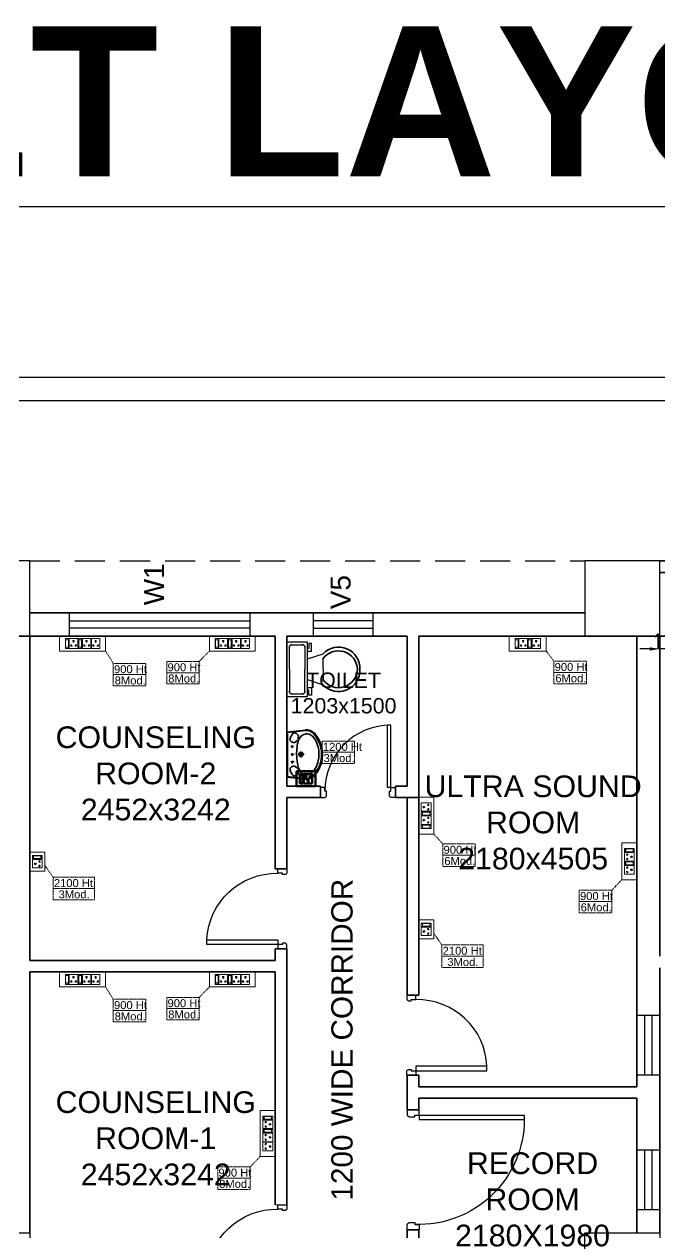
# Model space of a CAD drawing. Extents: x 3505867 to 3988380, y -625948 to -590408.
# Drawn here: x 3625760 to 3632112, y -602488 to -590408 of the extents above; entities that cross this region are included whole.
import ezdxf
from ezdxf.enums import TextEntityAlignment as Align

# ---------------------------------------------------------------- set-up
doc = ezdxf.new("R2010")
doc.units = 0
doc.header["$LTSCALE"] = 6
doc.header["$MEASUREMENT"] = 0
for name, pattern in [('1', [0]), ('CONTINIOUS', [0]), ('DASHED2', [0.375, 0.25, -0.125]), ('HIDDEN', [0.375, 0.25, -0.125])]:
    doc.linetypes.add(name, pattern=pattern)
doc.layers.get('0').update_dxf_attribs({"linetype": 'CONTINUOUS'})
doc.layers.get('Defpoints').update_dxf_attribs({"linetype": 'CONTINUOUS'})
doc.layers.add('CFT_LOOPING', color=7, linetype='1', lineweight=0, true_color=0xd6d600)
for name, color, linetype in [('Chajja', 7, 'CONTINUOUS'), ('COL', 5, 'CONTINUOUS'), ('DIM', 7, 'CONTINUOUS'), ('DOOR', 44, 'CONTINUOUS'), ('ELE-8M 6-16A UPS SOCKET', 223, 'CONTINUOUS'), ('JOINERY', 7, 'CONTINUOUS'), ('TEXT', 5, 'CONTINUOUS'), ('TITLE', 7, 'CONTINUOUS'), ('Window', 161, 'CONTINUOUS')]:
    doc.layers.add(name, color=color, linetype=linetype)
for name, color, linetype, lineweight in [('ELE-1 NO 6-16A RAW POWER SOCKET', 1, 'CONTINUOUS', 0), ('ELE-2NOS OF 6-16 RAW POWER SOCKET', 1, 'CONTINUOUS', 20), ('ELE-3NOS 6-16A POWER SOCKET', 5, 'CONTINUOUS', 25), ('ELE-CABLE TRAY', 31, 'CONTINUOUS', 18), ('ELE. 2N0S OF 6-16 UPS SOCKETS', 191, 'CONTINUOUS', 15), ('WALL', 10, 'CONTINUOUS', 35)]:
    doc.layers.add(name, color=color, linetype=linetype, lineweight=lineweight)
doc.layers.add('ELE-6A AC SOCKET', color=7, linetype='CONTINUOUS', true_color=0x00ceb6)
doc.styles.add('ARIAL', font='')
doc.styles.add('ROMANS', font='romans.shx')
doc.styles.get("Standard").update_dxf_attribs({"font": 'SIMPLEX'})
doc.styles.add('T 1-25', font='segoeui.ttf', dxfattribs={"width": 0.8, "height": 50})
doc.styles.get('ARIAL').set_extended_font_data('Arial')
doc.dimstyles.new('D 1-25', dxfattribs={"dimtxt": 50, "dimasz": 12.5, "dimexe": 0, "dimexo": 10, "dimgap": 0, "dimtad": 0, "dimdec": 0, "dimzin": 0, "dimdsep": 46, "dimtxsty": 'T 1-25', "dimblk": 'ARCHTICK', "dimcen": 5, "dimclrd": 256, "dimclre": 256, "dimclrt": 256, "dimadec": 0, "dimazin": 0, "dimtfac": 50, "dimtdec": 0, "dimtmove": 1, "dimatfit": 2, "dimfxl": 1, "dimtolj": 1, "dimtzin": 0, "dimarcsym": 0})

# ---------------------------------------------------------------- blocks, each defined once
blk = doc.blocks.new('Z$W@#1841')
at = {"layer": 'DOOR'}
blk.add_lwpolyline([(482, 633), (482, -167), (533, -167), (533, 633)], close=True, dxfattribs=at)
for points in [[(-254, -218), (-268, -218), (-268, -167), (-317, -167), (-317, -267), (-268, -267), (-268, -265, 0.414214), (-256, -254), (-254, -254)], [(519, -218), (533, -218), (533, -167), (583, -167), (583, -267), (533, -267), (533, -265, -0.414214), (522, -254), (519, -254)]]:
    blk.add_lwpolyline(points, format="xyb", close=True, dxfattribs=at)
at = {"layer": 'DOOR', "color": 145}
blk.add_arc((518, -152), 786, 92.6177, 181.1129, dxfattribs=at)
blk = doc.blocks.new('750')
at = {"layer": 'DOOR'}
for p, q in [((-50, 705), (-47.5, 705)), ((-35, 690), (-35, 692.5)), ((-50, 45), (-47.5, 45)), ((-35, 60), (-35, 57.5)), ((50, 45), (50, 80)), ((50, 80), (675, 80)), ((50, 45), (675, 45)), ((675, 45), (675, 80))]:
    blk.add_line(p, q, dxfattribs=at)
for points in [[(15, 690), (15, 705), (50, 705), (50, 750), (-50, 750), (-50, 705)], [(-35, 690), (15, 690)], [(15, 60), (15, 45), (50, 45), (50, 0), (-50, 0), (-50, 45)], [(-35, 60), (15, 60)]]:
    blk.add_lwpolyline(points, dxfattribs=at)
for centre, start, end in [((-35, 705), 180, 270), ((-35, 45), 90, 180)]:
    blk.add_arc(centre, 12.5, start, end, dxfattribs=at)
at = {"layer": 'DOOR', "color": 145}
blk.add_arc((15, 45), 660, 0, 90, dxfattribs=at)
blk = doc.blocks.new('A$C19B8274B')
at = {"layer": 'DOOR'}
for p, q in [((-45, 925), (-80, 925)), ((-80, 50), (-80, 925)), ((-45, 50), (-45, 925)), ((-45, 50), (-80, 50)), ((-955, -50), (-955, -47.5)), ((-940, -35), (-942.5, -35)), ((-60, -35), (-57.5, -35)), ((-45, -50), (-45, -47.5))]:
    blk.add_line(p, q, dxfattribs=at)
for points in [[(-940, 15), (-955, 15), (-955, 50), (-1000, 50), (-1000, -50), (-955, -50)], [(-940, -35), (-940, 15)], [(-60, 15), (-45, 15), (-45, 50), (0, 50), (0, -50), (-45, -50)], [(-60, -35), (-60, 15)]]:
    blk.add_lwpolyline(points, dxfattribs=at)
at = {"layer": 'DOOR', "color": 145}
blk.add_arc((-80, 50), 875, 90, 182.29244, dxfattribs=at)
at = {"layer": 'DOOR'}
for centre, start, end in [((-955, -35), 270, 0), ((-45, -35), 180, 270)]:
    blk.add_arc(centre, 12.5, start, end, dxfattribs=at)
blk = doc.blocks.new('u46')
at = {"color": 8, "lineweight": 25}
for p, q in [((-10, 228), (175, 249)), ((-10, 220), (181, 242)), ((-1, -209), (1, 209)), ((57, 81), (29, 81)), ((62, 2), (29, 2)), ((44, 93), (44, 67)), ((44, 14), (44, -13)), ((163, 3), (102, 3)), ((133, -27), (133, 33)), ((62, -73), (29, -73)), ((44, -61), (44, -87)), ((-10, -216), (181, -238)), ((-10, -224), (175, -245))]:
    blk.add_line(p, q, dxfattribs=at)
at = {"color": 8, "extrusion": (0, 0, -1)}
for centre, major_axis, start_param, end_param in [((188, 150), (0, 99.5), -0.132539, 0.848731), ((186, 148), (0.1, 94.4), -0.049658, 0.838116), ((56, 154), (0, 34), 4.33982, 5.202657), ((65, 170), (0.3, 49.2), 3.359735, 4.09512), ((145, 128), (1, 126), -1.238036, -0.892193), ((66, 199), (0, 20.7), -1.101507, 0.481509), ((62, 153), (0, 31.9), 2.620328, 3.422401), ((57, 163), (-0.3, 56.9), 0.324902, 0.965135), ((104, 118), (-0.2, 26.8), -1.278641, -0.487266), ((96, 136), (0, 7.39), -0.727724, 1.373337), ((208, 103), (0, 110), -1.431017, -0.436146), ((110, 167), (-6.08, 6.08), 4.867594, 6.265028), ((110, 165), (5.47, 5.47), 2.097053, 3.541809), ((90, 185), (0, 17.9), 0.880684, 2.260744), ((190, 138), (0, 70.9), -0.405199, 0.56573), ((154, 79), (0, 140), 0.557563, 1.193786), ((57, 20), (0, 275), 0.806541, 1.180915), ((50, 14), (0, 294), 0.809856, 1.41441), ((13, 7), (0, 298), 1.141495, 1.637774), ((35, 3), (0, 303), 1.155365, 1.952189), ((44, 81), (0.02, 6.43), 3.139035, 9.42222), ((44, 2), (0.08, 6.43), 3.12883, 9.412015), ((820, -1), (0, 732), -1.56667, -1.474079), ((888, 37), (1, 801), 4.558159, 4.668067), ((387, 48), (0, 296), -1.495794, -1.328336), ((133, 3), (0, 21.6), 3.141254, 9.424439), ((133, 3), (-0.1, 15.5), 3.145308, 9.428493), ((133, 3), (0, 10.9), 3.142047372431534, 9.42523267961112), ((72, -2), (0, 274), 1.346594, 1.865175), ((65, -164), (0.1, 49.2), -0.960797, -0.225412), ((44, -73), (0.02, 6.43), 3.139035, 9.42222), ((62, -147), (-0.1, 31.9), -0.276767, 0.525307), ((104, -111), (0.2, 26.8), 3.628858, 4.420234), ((263, -74), (0, 167), 4.181112, 4.641559), ((56, -13), (0, 287), 1.808981, 2.322804), ((62, -11), (0, 247), 1.579809, 2.112792), ((124, -52), (0, 200), 1.868215, 2.281789), ((56, -148), (0, 34), 4.222121, 5.084958), ((145, -122), (0, 126), 4.027191, 4.373034), ((66, -193), (0, 20.7), 2.661884, 4.2449), ((57, -157), (0.3, 56.9), 2.176458, 2.816691), ((97, -128), (-0.03, 8.55), 1.455188, 3.796569), ((110, -161), (-6.08, 6.08), 4.730546, 6.12798), ((111, -159), (6.17, 6.17), 4.354779, 6.027124), ((90, -178), (0, 17.9), 0.880848, 2.260908), ((193, -126), (0, 80.1), 3.554495, 4.299548), ((181, -107), (0, 94.7), 2.890537, 3.362984), ((188, -160), (0, 78.1), 2.562376, 3.231693), ((163, -80), (0, 126), 2.054055, 2.802751), ((187, -138), (0, 106), 2.310552, 2.942572), ((172, -117), (0, 123), 2.127435, 2.640092), ((185, -162), (-0.1, 83.2), 2.850118, 3.264751)]:
    blk.add_ellipse(centre, major_axis=major_axis, ratio=1, start_param=start_param, end_param=end_param, dxfattribs=at)
blk = doc.blocks.new('rhej')
at = {"color": 8, "lineweight": 25}
for p, q in [((272, 189), (272, 266)), ((272, 266), (298, 266)), ((298, 266), (298, 215)), ((310, 279), (310, -264)), ((517, 279), (310, 279)), ((466, 254), (362, 254)), ((517, 8), (517, 279)), ((310, 111), (155, 163)), ((310, 189), (272, 189)), ((298, 215), (310, 215)), ((336, 228), (336, 8)), ((491, 8), (491, 228)), ((155, 8), (155, 111)), ((155, 8), (155, -96)), ((336, -212), (336, 8)), ((491, 8), (491, -212)), ((517, -264), (517, 8)), ((310, -96), (155, -147)), ((272, -173), (272, -251)), ((310, -173), (272, -173)), ((298, -251), (298, -199)), ((298, -199), (310, -199)), ((466, -238), (362, -238)), ((272, -251), (298, -251)), ((310, -264), (517, -264))]:
    blk.add_line(p, q, dxfattribs=at)
at = {"color": 8, "extrusion": (0, 0, -1)}
for centre, major_axis, start_param, end_param in [((0, 16), (151, -151), 2.319632, 4.738539), ((359, 231), (-16.2, -16.2), 0.643501, 2.498091), ((469, 231), (16.2, -16.2), 3.785094, 5.639684), ((1, 2), (-134, -134), 0.814663, 3.31238), ((0, 0), (-151, -151), 4.686239, 7.105146), ((1, 13), (-134, -134), 4.541602, 7.039318), ((359, -215), (-16.2, -16.2), -0.927295, 0.927295), ((469, -215), (16.2, -16.2), 5.35589, 7.21048)]:
    blk.add_ellipse(centre, major_axis=major_axis, ratio=1, start_param=start_param, end_param=end_param, dxfattribs=at)
blk = doc.blocks.new('CIVIL IVF')
at = {"layer": 'Chajja', "color": 8, "linetype": 'HIDDEN', "ltscale": 200}
blk.add_line((-15555, 18165.2), (-10010, 18165.2), dxfattribs=at)
at = {"layer": 'COL', "color": 8}
for points in [[(-16305, 17415.2), (-15555, 17415.2), (-15555, 18165.2), (-16305, 18165.2)], [(-10010, 17415.2), (-9260, 17415.2), (-9260, 18165.2), (-10010, 18165.2)], [(-16305, 10700.2), (-16305, 11450.2), (-15555, 11450.2), (-15555, 10700.2)]]:
    blk.add_lwpolyline(points, close=True, dxfattribs=at)
at = {"layer": 'COL', "color": 8, "elevation": 0}
blk.add_lwpolyline([(-10010, 10700.2), (-10010, 11450.2), (-9260, 11450.2), (-9260, 10700.2)], close=True, dxfattribs=at)
at = {"layer": 'WALL', "color": 8, "linetype": 'ByBlock'}
for p, q in [((-10010, 17645.2), (-15555, 17645.2)), ((-13102.8, 17415.2), (-15555, 17415.2)), ((-15555, 14172.7), (-15555, 17415.2)), ((-13102.8, 17415.2), (-13102.8, 15087.7)), ((-12987.8, 17415.2), (-12987.8, 15915.2)), ((-11784.8, 17415.2), (-11784.8, 15915.2)), ((-11669.8, 17415.2), (-11669.8, 15800.2)), ((-9489.9, 12910.1), (-9490, 17415.2)), ((-9260, 17415.2), (-9260, 14215.2)), ((-9260, 14215.3), (-9260, 17415.2)), ((-12987.8, 15915.2), (-12652.8, 15915.2)), ((-12652.8, 15800.2), (-12652.8, 15915.2)), ((-11902.8, 15915.2), (-11784.8, 15915.2)), ((-11902.8, 15800.2), (-11902.8, 15915.2)), ((-12987.8, 15800.2), (-12987.8, 15087.7)), ((-12987.8, 15800.2), (-12652.8, 15800.2)), ((-11902.8, 15800.2), (-11669.8, 15800.2)), ((-11784.8, 15800.2), (-11784.8, 13825.1)), ((-11669.8, 15800.2), (-11669.8, 13825.1)), ((-12987.8, 15087.7), (-13102.8, 15087.7)), ((-13102.8, 14287.7), (-13102.8, 14172.7)), ((-12987.8, 14287.7), (-13102.8, 14287.7)), ((-12987.8, 14287.7), (-12987.8, 11730.2)), ((-13102.8, 14172.7), (-15555, 14172.7)), ((-13102.8, 14057.7), (-15555, 14057.7)), ((-15555, 11450.2), (-15555, 14057.7)), ((-13102.8, 14057.7), (-13102.8, 11730.2)), ((-9260, 11450.2), (-9260, 14100.3)), ((-9260, 14100.2), (-9260, 11450.2)), ((-11784.8, 13825.1), (-11669.8, 13825.1)), ((-11784.8, 13025.1), (-11784.8, 12680.1)), ((-11784.8, 13025.1), (-11669.8, 13025.1)), ((-11669.8, 13025.1), (-11669.8, 12910.1)), ((-11669.8, 12910.1), (-9490, 12910.1)), ((-11669.8, 12795.1), (-9490, 12795.1)), ((-11669.8, 12795.1), (-11669.8, 12680.1)), ((-9489.9, 11450.2), (-9489.9, 12795.1)), ((-11784.8, 12680.1), (-11669.8, 12680.1)), ((-11784.8, 11480.1), (-11784.8, 10700.2)), ((-11784.8, 11480.1), (-11669.8, 11480.1)), ((-11669.8, 11480.1), (-11669.8, 10815.2))]:
    blk.add_line(p, q, dxfattribs=at)
at = {"layer": 'WALL', "color": 8, "lineweight": 0}
for p, q in [((-11784.8, 17415.2), (-12987.8, 17415.2)), ((-10010, 17415.2), (-11669.8, 17415.2)), ((-12987.8, 11730.2), (-13102.8, 11730.2))]:
    blk.add_line(p, q, dxfattribs=at)
at = {"layer": 'WALL', "color": 8, "linetype": 'ByBlock'}
for points in [[(-9260, 18165.2), (-8660, 18165.2), (-8660, 17645.2)], [(-9260, 18165.2), (-8660, 18165.2), (-8660, 17645.2)], [(-9260, 18050.2), (-8775, 18050.2), (-8775, 17645.2)], [(-9260, 18050.2), (-8775, 18050.2), (-8775, 17645.2)], [(-16817.6, 17415.2), (-13102.8, 17415.2)], [(-12987.8, 17415.2), (-11784.8, 17415.2)], [(-11669.8, 17415.2), (-6260, 17415.2), (-6260, 11450.2)]]:
    blk.add_lwpolyline(points, dxfattribs=at)
at = {"layer": 'Window', "color": 8, "linetype": 'Continuous'}
for points in [[(-13358.8, 17645.2), (-13358.8, 17415.2), (-15158.8, 17415.2), (-15158.8, 17645.2)], [(-12124.7, 17415.2), (-12124.7, 17645.2), (-12724.7, 17645.2), (-12724.7, 17415.2)], [(-13358.8, 17565.2), (-13358.8, 17495.2), (-15158.8, 17495.2), (-15158.8, 17565.2)], [(-12124.7, 17495.2), (-12124.7, 17565.2), (-12724.7, 17565.2), (-12724.7, 17495.2)], [(-9490, 13625.1), (-9260, 13625.1), (-9260, 13025.1), (-9490, 13025.1)], [(-9410, 13625.1), (-9340, 13625.1), (-9340, 13025.1), (-9410, 13025.1)], [(-9490, 12280.2), (-9260, 12280.2), (-9260, 11680.2), (-9490, 11680.2)], [(-9410, 12280.2), (-9340, 12280.2), (-9340, 11680.2), (-9410, 11680.2)]]:
    blk.add_lwpolyline(points, close=True, dxfattribs=at)
at = {"layer": 'DOOR', "color": 8, "rotation": 89.99999999999999}
blk.add_blockref('750', (-11902.8, 15850.2), dxfattribs=at)
at = {"layer": 'DOOR', "color": 8, "linetype": 'Continuous'}
for name, p, xscale, yscale, zscale, rotation in [('Z$W@#1841', (-13225.5, 14805.6), -0.8888888889923692, 0.8888888889923692, 0.8888888888759539, 89.99999999999977), ('Z$W@#1841', (-11550.1, 13543.1), 0.8888888889923692, 0.8888888889923692, 0.8888888889923692, 270), ('A$C19B8274B', (-11724.8, 12680.1), -1.2, 1.2, 1.2, 269.9999999999842), ('Z$W@#1841', (-13225.5, 11448.1), -0.8888888889923692, 0.8888888889923692, 0.8888888888759539, 89.99999999999977)]:
    blk.add_blockref(name, p, dxfattribs=dict(at, xscale=xscale, yscale=yscale, zscale=zscale, rotation=rotation))
at = {"layer": 'WALL', "color": 8, "linetype": 'ByBlock', "rotation": 180}
blk.add_blockref('rhej', (-12470.5, 17090.3), dxfattribs=at)
at = {"layer": 'WALL', "color": 8, "linetype": 'ByBlock'}
blk.add_blockref('u46', (-12977.7, 16229.2), dxfattribs=at)
at = {"layer": 'DIM', "color": 8, "style": 'ARIAL'}
blk.add_text('1200 WIDE CORRIDOR', height=212.5, rotation=90, dxfattribs=at).set_placement((-12266.8, 13380.2), align=Align.BOTTOM_CENTER)
at = {"layer": 'DIM', "color": 8, "attachment_point": 5, "style": 'ARIAL'}
for s, insert, char_height, width in [('TOILET\\P1203x1500', (-12420.6, 16844.8), 153, 1626.956), ('COUNSELING\\PROOM-2\\P2452x3242', (-14297.4, 16040.5), 216.75, 2086.034), ('ULTRA SOUND\\PROOM\\P2180x4505', (-10526, 15550.1), 216.75, 2086.034), ('COUNSELING\\PROOM-1\\P2452x3242', (-14297.4, 12393.7), 216.75, 2086.034), ('RECORD\\PROOM 2180X1980', (-10532.1, 11783.2), 216.75, 2086.034)]:
    blk.add_mtext(s, dxfattribs=dict(at, insert=insert, char_height=char_height, width=width))
at = {"layer": 'JOINERY', "color": 8, "style": 'ARIAL', "width": 1}
for s, p in [('W1', (-14214.5, 17722.6)), ('V5', (-12350.9, 17682.8))]:
    blk.add_text(s, height=200, rotation=90, dxfattribs=at).set_placement(p)
blk = doc.blocks.new('*D159')
at = {"layer": 'Defpoints', "color": 0, "linetype": 'ByBlock'}
for p in [(3632112, -596652), (3632112, -596673), (3632277, -596673)]:
    blk.add_point(p, dxfattribs=at)
at = {"layer": 'ELE-CABLE TRAY', "color": 7, "linetype": 'CONTINIOUS', "lineweight": -2}
for p, q in [((3632012, -596652), (3631912, -596652)), ((3632112, -596663), (3632112, -596652)), ((3632277, -596652), (3632112, -596652)), ((3632277, -596663), (3632277, -596652)), ((3632377, -596652), (3632477, -596652))]:
    blk.add_line(p, q, dxfattribs=at)
at = {"layer": 'ELE-CABLE TRAY', "color": 7, "linetype": 'ByBlock'}
for points in [[(3632012, -596669), (3632012, -596636), (3632112, -596652)], [(3632377, -596636), (3632377, -596669), (3632277, -596652)]]:
    blk.add_solid(points, dxfattribs=at)
at = {"layer": 'ELE-CABLE TRAY', "color": 7, "linetype": 'ByBlock', "insert": (3632217, -596577), "char_height": 150, "attachment_point": 5, "style": 'ROMANS'}
blk.add_mtext('\\A1;165', dxfattribs=at)
blk = doc.blocks.new('6-16A RAW POWER SOCKET 3M')
at = {"layer": 'ELE-1 NO 6-16A RAW POWER SOCKET', "lineweight": 50}
for p, q in [((0, 57.9), (72.3, 57.9)), ((0, 57.9), (72.3, 57.9)), ((0, 32.7), (0, 57.9)), ((0, 57.9), (0, 32.7)), ((72.3, 32.7), (0, 32.7)), ((0, 28.5), (0, -34.8)), ((72.3, 28.5), (0, 28.5)), ((7.9, 55.8), (64.4, 55.8)), ((7.9, 34.8), (7.9, 55.8)), ((64.4, 34.8), (7.9, 34.8)), ((61.9, 55.8), (61.9, 34.8)), ((64.4, 55.8), (64.4, 34.8)), ((72.3, 57.9), (72.3, 32.7)), ((72.3, -34.8), (72.3, 28.5)), ((0, -34.8), (72.3, -34.8))]:
    blk.add_line(p, q, dxfattribs=at)
blk.add_lwpolyline([(92, 82.1), (92, -57.5), (-19.7, -57.5), (-19.7, 82.1)], close=True, dxfattribs=at)
for centre, radius, start, end in [((18.3, -3.1), 4.93, 37.15837, 322.84163), ((23.3, -3.1), 3.14, 251.40312, 108.59688), ((50.3, 14.9), 4.24, 357.48997, 264.73109), ((53.2, 11.6), 3.43, 194.90486, 67.31619), ((50.3, -21.2), 4.24, 95.26891, 2.51003), ((53.2, -17.8), 3.43, 292.68381, 165.09514)]:
    blk.add_arc(centre, radius, start, end, dxfattribs=at)
blk = doc.blocks.new('RTUH 6U')
at = {"layer": 'ELE-2NOS OF 6-16 RAW POWER SOCKET', "color": 30, "ltscale": 300}
for p, q in [((-312, -26), (-227, -26)), ((-312, -124), (-312, -26)), ((-227, -26), (-227, -124)), ((-187, -26), (-221, -26)), ((-221, -26), (-221, -124)), ((-190, -37), (-218, -37)), ((-218, -37), (-218, -113)), ((-190, -40), (-218, -40)), ((-218, -113), (-190, -113)), ((-190, -113), (-190, -37)), ((-187, -124), (-187, -26)), ((-187, -124), (-187, -26)), ((-181, -124), (-181, -26)), ((-181, -26), (-96, -26)), ((-96, -26), (-96, -124)), ((-57, -26), (-91, -26)), ((-91, -26), (-91, -124)), ((-60, -37), (-88, -37)), ((-88, -37), (-88, -113)), ((-60, -40), (-88, -40)), ((-88, -113), (-60, -113)), ((-60, -113), (-60, -37)), ((-57, -124), (-57, -26)), ((-57, -124), (-57, -26)), ((-227, -124), (-312, -124)), ((-187, -124), (-221, -124)), ((-221, -124), (-187, -124)), ((-96, -124), (-181, -124)), ((-57, -124), (-91, -124)), ((-91, -124), (-57, -124))]:
    blk.add_line(p, q, dxfattribs=at)
blk.add_lwpolyline([(0, 0), (-368, 0), (-368, -150), (0, -150)], close=True, dxfattribs=at)
for centre, radius, start, end in [((-293, -56), 5.7, 87.49, 354.7311), ((-289, -52), 4.6, 284.9049, 157.3162), ((-269, -99), 6.62, 127.1584, 52.8416), ((-269, -92), 4.22, 341.4031, 198.5969), ((-249, -52), 4.6, 22.6838, 255.0951), ((-245, -56), 5.7, 185.2689, 92.51), ((-163, -56), 5.7, 87.49, 354.7311), ((-159, -52), 4.6, 284.9049, 157.3162), ((-139, -99), 6.62, 127.1584, 52.8416), ((-139, -92), 4.22, 341.4031, 198.5969), ((-119, -52), 4.6, 22.6838, 255.0951), ((-115, -56), 5.7, 185.2689, 92.51)]:
    blk.add_arc(centre, radius, start, end, dxfattribs=at)
blk = doc.blocks.new('EQ2WE')
at = {"layer": 'ELE-6A AC SOCKET', "lineweight": 0}
for p, q in [((-99, 170), (-215, 170)), ((-215, 170), (-215, 36)), ((-99, 36), (-99, 170)), ((-91, 36), (-91, 170)), ((-91, 170), (-45, 170)), ((-45, 170), (-91, 170)), ((-45, 170), (-45, 36)), ((-45, 170), (-45, 36)), ((-215, 36), (-99, 36)), ((-45, 36), (-91, 36)), ((-87, 51), (-87, 155)), ((-87, 155), (-48, 155)), ((-48, 55), (-87, 55)), ((-48, 51), (-87, 51)), ((-48, 155), (-48, 51))]:
    blk.add_line(p, q, dxfattribs=at)
blk.add_lwpolyline([(0, 0), (-257, 0), (-257, 206), (0, 206)], close=True, dxfattribs=at)
for centre, radius, start, end in [((-190, 77), 7.83, 5.2689, 272.51), ((-184, 72), 6.31, 202.6838, 75.0951), ((-157, 136), 9.08, 307.1584, 232.8416), ((-157, 127), 5.79, 161.4031, 18.5969), ((-130, 72), 6.31, 104.9049, 337.3162), ((-124, 77), 7.83, 267.49, 174.7311)]:
    blk.add_arc(centre, radius, start, end, dxfattribs=at)
blk = doc.blocks.new('543WYH')
at = {"layer": 'ELE-2NOS OF 6-16 RAW POWER SOCKET', "color": 30, "linetype": 'ByBlock'}
for p, q in [((-124, -57), (-124, -91)), ((-26, -57), (-124, -57)), ((-26, -57), (-124, -57)), ((-124, -91), (-26, -91)), ((-124, -96), (-26, -96)), ((-124, -181), (-124, -96)), ((-113, -60), (-113, -88)), ((-37, -60), (-113, -60)), ((-113, -88), (-37, -88)), ((-110, -60), (-110, -88)), ((-37, -88), (-37, -60)), ((-26, -57), (-26, -91)), ((-26, -91), (-26, -57)), ((-26, -96), (-26, -181)), ((-26, -181), (-124, -181)), ((-124, -187), (-124, -221)), ((-26, -187), (-124, -187)), ((-26, -187), (-124, -187)), ((-124, -221), (-26, -221)), ((-124, -312), (-124, -227)), ((-124, -227), (-26, -227)), ((-113, -190), (-113, -218)), ((-37, -190), (-113, -190)), ((-113, -218), (-37, -218)), ((-110, -190), (-110, -218)), ((-37, -218), (-37, -190)), ((-26, -187), (-26, -221)), ((-26, -221), (-26, -187)), ((-26, -227), (-26, -312)), ((-26, -312), (-124, -312)), ((-124, -402), (-124, -317)), ((-124, -317), (-26, -317)), ((-26, -317), (-26, -402)), ((-26, -402), (-124, -402))]:
    blk.add_line(p, q, dxfattribs=at)
blk.add_lwpolyline([(-150, 0), (-150, -459), (0, -459), (0, 0)], close=True, dxfattribs=at)
for centre, radius, start, end in [((-98, -119), 4.6, 112.6838, 345.0951), ((-94, -115), 5.7, 275.2689, 182.51), ((-98, -159), 4.6, 14.9049, 247.3162), ((-94, -163), 5.7, 177.49, 84.7311), ((-94, -245), 5.7, 275.2689, 182.51), ((-58, -139), 4.22, 71.4031, 288.5969), ((-51, -139), 6.62, 217.1584, 142.8416), ((-98, -249), 4.6, 112.6838, 345.0951), ((-98, -289), 4.6, 14.9049, 247.3162), ((-98, -340), 4.6, 112.6838, 345.0951), ((-94, -293), 5.7, 177.49, 84.7311), ((-94, -335), 5.7, 275.2689, 182.51), ((-58, -269), 4.22, 71.4031, 288.5969), ((-58, -360), 4.22, 71.4031, 288.5969), ((-51, -269), 6.62, 217.1584, 142.8416), ((-51, -360), 6.62, 217.1584, 142.8416), ((-98, -379), 4.6, 14.9049, 247.3162), ((-94, -384), 5.7, 177.49, 84.7311)]:
    blk.add_arc(centre, radius, start, end, dxfattribs=at)
blk = doc.blocks.new('543E')
at = {"layer": 'ELE. 2N0S OF 6-16 UPS SOCKETS', "color": 72, "linetype": 'ByBlock'}
for p, q in [((-124, -57), (-124, -91)), ((-26, -57), (-124, -57)), ((-26, -57), (-124, -57)), ((-124, -91), (-26, -91)), ((-124, -96), (-26, -96)), ((-124, -181), (-124, -96)), ((-113, -60), (-113, -88)), ((-37, -60), (-113, -60)), ((-113, -88), (-37, -88)), ((-110, -60), (-110, -88)), ((-37, -88), (-37, -60)), ((-26, -57), (-26, -91)), ((-26, -91), (-26, -57)), ((-26, -96), (-26, -181)), ((-26, -181), (-124, -181)), ((-124, -187), (-124, -221)), ((-26, -187), (-124, -187)), ((-26, -187), (-124, -187)), ((-124, -221), (-26, -221)), ((-124, -312), (-124, -227)), ((-124, -227), (-26, -227)), ((-113, -190), (-113, -218)), ((-37, -190), (-113, -190)), ((-113, -218), (-37, -218)), ((-110, -190), (-110, -218)), ((-37, -218), (-37, -190)), ((-26, -187), (-26, -221)), ((-26, -221), (-26, -187)), ((-26, -227), (-26, -312)), ((-26, -312), (-124, -312)), ((-124, -402), (-124, -317)), ((-124, -317), (-26, -317)), ((-26, -317), (-26, -402)), ((-26, -402), (-124, -402))]:
    blk.add_line(p, q, dxfattribs=at)
blk.add_lwpolyline([(-150, 0), (-150, -459), (0, -459), (0, 0)], close=True, dxfattribs=at)
for centre, radius, start, end in [((-98, -119), 4.6, 112.6838, 345.0951), ((-94, -115), 5.7, 275.2689, 182.51), ((-98, -159), 4.6, 14.9049, 247.3162), ((-94, -163), 5.7, 177.49, 84.7311), ((-94, -245), 5.7, 275.2689, 182.51), ((-58, -139), 4.22, 71.4031, 288.5969), ((-51, -139), 6.62, 217.1584, 142.8416), ((-98, -249), 4.6, 112.6838, 345.0951), ((-98, -289), 4.6, 14.9049, 247.3162), ((-98, -340), 4.6, 112.6838, 345.0951), ((-94, -293), 5.7, 177.49, 84.7311), ((-94, -335), 5.7, 275.2689, 182.51), ((-58, -269), 4.22, 71.4031, 288.5969), ((-58, -360), 4.22, 71.4031, 288.5969), ((-51, -269), 6.62, 217.1584, 142.8416), ((-51, -360), 6.62, 217.1584, 142.8416), ((-98, -379), 4.6, 14.9049, 247.3162), ((-94, -384), 5.7, 177.49, 84.7311)]:
    blk.add_arc(centre, radius, start, end, dxfattribs=at)

msp = doc.modelspace()

# ---------------------------------------------------------------- linework, layer by layer
for points in [[(3648526.4, -593936.6), (3648526.4, -625948), (3603445.2, -625948), (3603445.2, -593936.6)], [(3648294.6, -594168.4), (3648294.6, -625716.2), (3603677, -625716.2), (3603677, -594168.4)]]:
    msp.add_lwpolyline(points, close=True)
at = {"layer": 'CFT_LOOPING', "color": 7, "linetype": 'DASHED2', "ltscale": 5}
for p, q in [((3626649.8, -596797), (3626573.4, -596673.3)), ((3627509.8, -596777.6), (3627610.4, -596673.3)), ((3631053.4, -596775.2), (3630976.4, -596673.2)), ((3628737.2, -597797.8), (3628669.8, -597873.2)), ((3629943.6, -598601.5), (3629852.3, -598502.5)), ((3626049.1, -598934.8), (3625967.2, -598817.4)), ((3631631.5, -599064.4), (3631732.1, -598960)), ((3629934.2, -599611.1), (3629852.3, -599493.7)), ((3626649.8, -600154.4), (3626573.4, -600030.7)), ((3627509.8, -600135.1), (3627610.4, -600030.7)), ((3628018.8, -601828.7), (3628119.4, -601724.3))]:
    msp.add_line(p, q, dxfattribs=at)
for points in [[(3626649.8, -596797), (3626974.6, -596797), (3626974.6, -596909.5), (3626649.8, -596909.5)], [(3627185, -596777.6), (3627509.8, -596777.6), (3627509.8, -596890.1), (3627185, -596890.1)], [(3631053.4, -596775.2), (3631378.2, -596775.2), (3631378.2, -596887.7), (3631053.4, -596887.7)], [(3631053.4, -596887.7), (3631378.2, -596887.7), (3631378.2, -597000.2), (3631053.4, -597000.2)], [(3626649.8, -596909.5), (3626974.6, -596909.5), (3626974.6, -597022), (3626649.8, -597022)], [(3627185, -596890.1), (3627509.8, -596890.1), (3627509.8, -597002.6), (3627185, -597002.6)], [(3628737.2, -597572.8), (3629062, -597572.8), (3629062, -597685.3), (3628737.2, -597685.3)], [(3628737.2, -597685.3), (3629062, -597685.3), (3629062, -597797.8), (3628737.2, -597797.8)], [(3629943.6, -598601.5), (3630268.4, -598601.5), (3630268.4, -598714), (3629943.6, -598714)], [(3629943.6, -598714), (3630268.4, -598714), (3630268.4, -598826.5), (3629943.6, -598826.5)], [(3626049.1, -598934.8), (3626461.7, -598934.8), (3626461.7, -599047.3), (3626049.1, -599047.3)], [(3626049.1, -599047.3), (3626461.7, -599047.3), (3626461.7, -599159.8), (3626049.1, -599159.8)], [(3631306.7, -599064.4), (3631631.5, -599064.4), (3631631.5, -599176.9), (3631306.7, -599176.9)], [(3631306.7, -599176.9), (3631631.5, -599176.9), (3631631.5, -599289.4), (3631306.7, -599289.4)], [(3629934.2, -599611.1), (3630346.8, -599611.1), (3630346.8, -599723.6), (3629934.2, -599723.6)], [(3629934.2, -599723.6), (3630346.8, -599723.6), (3630346.8, -599836.1), (3629934.2, -599836.1)], [(3627185, -600135.1), (3627509.8, -600135.1), (3627509.8, -600247.6), (3627185, -600247.6)], [(3626649.8, -600154.4), (3626974.6, -600154.4), (3626974.6, -600266.9), (3626649.8, -600266.9)], [(3626649.8, -600266.9), (3626974.6, -600266.9), (3626974.6, -600379.4), (3626649.8, -600379.4)], [(3627185, -600247.6), (3627509.8, -600247.6), (3627509.8, -600360.1), (3627185, -600360.1)], [(3627693.9, -601828.7), (3628018.8, -601828.7), (3628018.8, -601941.2), (3627693.9, -601941.2)], [(3627693.9, -601941.2), (3628018.8, -601941.2), (3628018.8, -602053.7), (3627693.9, -602053.7)]]:
    msp.add_lwpolyline(points, close=True, dxfattribs=at)

# ---------------------------------------------------------------- block references
at = {"linetype": 'ByBlock'}
msp.add_blockref('CIVIL IVF', (3641372.2, -613938.4), dxfattribs=at)
at = {"layer": 'ELE-1 NO 6-16A RAW POWER SOCKET', "linetype": 'ByBlock', "xscale": 1.343246120226769, "yscale": 1.343246120226769, "zscale": 1.343246120226769, "rotation": 89.99999999999999}
msp.add_blockref('6-16A RAW POWER SOCKET 3M', (3628592.5, -597996.8), dxfattribs=at)
at = {"layer": 'ELE-2NOS OF 6-16 RAW POWER SOCKET', "color": 3, "linetype": 'ByBlock'}
for p, rotation in [((3630608, -596673.2), 180), ((3629852.3, -598502.5), 270), ((3631732.1, -598591.6), 89.99999999999999)]:
    msp.add_blockref('RTUH 6U', p, dxfattribs=dict(at, rotation=rotation))
at = {"layer": 'ELE-3NOS 6-16A POWER SOCKET', "color": 254, "linetype": 'ByBlock', "true_color": 0xdebad0, "rotation": 90}
for p in [(3626114.3, -596523.3), (3626114.3, -599880.7)]:
    msp.add_blockref('543WYH', p, dxfattribs=at)
at = {"layer": 'ELE-3NOS 6-16A POWER SOCKET', "color": 254, "linetype": 'ByBlock', "true_color": 0xdebad0}
msp.add_blockref('543WYH', (3628269.3, -601265.2), dxfattribs=at)
at = {"layer": 'ELE-6A AC SOCKET', "color": 254, "linetype": 'ByBlock', "true_color": 0xdebad0, "xscale": 0.7286145446852714, "yscale": 0.7286145446852714, "zscale": 0.7286145446852714, "rotation": 90}
for p in [(3625967.2, -598684.9), (3629852.3, -599361.2)]:
    msp.add_blockref('EQ2WE', p, dxfattribs=at)
at = {"layer": 'ELE-8M 6-16A UPS SOCKET', "color": 254, "linetype": 'ByBlock', "true_color": 0xdebad0, "rotation": 90}
for p in [(3627610.4, -596523.3), (3627610.4, -599880.7)]:
    msp.add_blockref('543E', p, dxfattribs=at)

# ---------------------------------------------------------------- texts
at = {"layer": 'TEXT', "color": 7, "char_height": 80, "attachment_point": 1}
for s, insert, width in [('\\A1;{\\fArial|b0|i0|c0|p34;900 Ht\\P}', (3626657.3, -596815), 8957.987), ('\\A1;{\\fArial|b0|i0|c0|p34;900 Ht\\P}', (3627192.4, -596795.7), 8957.987), ('\\A1;{\\fArial|b0|i0|c0|p34;900 Ht\\P}', (3631060.8, -596793.2), 8957.987), ('\\A1;{\\fArial|b0|i0|c0|p34;8Mod.\\P}', (3626664.3, -596927.5), 352.575), ('\\A1;{\\fArial|b0|i0|c0|p34;8Mod.\\P}', (3627199.4, -596908.2), 352.575), ('\\A1;{\\fArial|b0|i0|c0|p34;6Mod.\\P}', (3631067.9, -596905.7), 352.575), ('\\A1;{\\fArial|b0|i0|c0|p34;1200 Ht\\P}', (3628744.7, -597590.9), 8957.987), ('\\A1;{\\fArial|b0|i0|c0|p34;3Mod.\\P}', (3628751.7, -597703.4), 352.575), ('\\A1;{\\fArial|b0|i0|c0|p34;900 Ht\\P}', (3629951, -598619.6), 8957.987), ('\\A1;{\\fArial|b0|i0|c0|p34;6Mod.\\P}', (3629958, -598732.1), 352.575), ('\\A1;{\\fArial|b0|i0|c0|p34;2100 Ht}', (3626056.5, -598952.8), 8957.987), ('\\A1;{\\fArial|b0|i0|c0|p34;3Mod.}', (3626103.6, -599065.3), 352.575), ('\\A1;{\\fArial|b0|i0|c0|p34;900 Ht\\P}', (3631314.1, -599082.5), 8957.987), ('\\A1;{\\fArial|b0|i0|c0|p34;6Mod.\\P}', (3631321.1, -599195), 352.575), ('\\A1;{\\fArial|b0|i0|c0|p34;2100 Ht}', (3629941.6, -599629.1), 8957.987), ('\\A1;{\\fArial|b0|i0|c0|p34;3Mod.}', (3629988.7, -599741.6), 352.575), ('\\A1;{\\fArial|b0|i0|c0|p34;900 Ht\\P}', (3626657.3, -600172.5), 8957.987), ('\\A1;{\\fArial|b0|i0|c0|p34;900 Ht\\P}', (3627192.4, -600153.2), 8957.987), ('\\A1;{\\fArial|b0|i0|c0|p34;8Mod.\\P}', (3627199.4, -600265.7), 352.575), ('\\A1;{\\fArial|b0|i0|c0|p34;8Mod.\\P}', (3626664.3, -600285), 352.575), ('\\A1;{\\fArial|b0|i0|c0|p34;900 Ht\\P}', (3627701.4, -601846.7), 8957.987), ('\\A1;{\\fArial|b0|i0|c0|p34;8Mod.\\P}', (3627708.4, -601959.2), 352.575)]:
    msp.add_mtext(s, dxfattribs=dict(at, insert=insert, width=width))
at = {"layer": 'TITLE', "color": 6, "insert": (3623085.2, -590430.4), "char_height": 1500, "width": 36564.74, "attachment_point": 2, "style": 'ARIAL'}
msp.add_mtext('{\\L\\fArial|b1|i0|c0|p34;POWER SOCKET LAYOUT}', dxfattribs=at)

# ---------------------------------------------------------------- dimensions: what is measured, and where the dimension line sits
at = {"layer": 'ELE-CABLE TRAY', "color": 21}
dim = msp.add_linear_dim(base=(3632112.2, -596652.3), p1=(3632277.2, -596673.2), p2=(3632112.2, -596673.3), dimstyle='D 1-25', override={"dimtxt": 150, "dimasz": 100, "dimtxsty": 'ROMANS', "dimclrd": 7, "dimclre": 7, "dimclrt": 7}, dxfattribs=at)
dim.commit()
dim.dimension.update_dxf_attribs({"geometry": '*D159', "text_midpoint": (3632217.2, -596577.3)})

doc.saveas('drawing.dxf')
